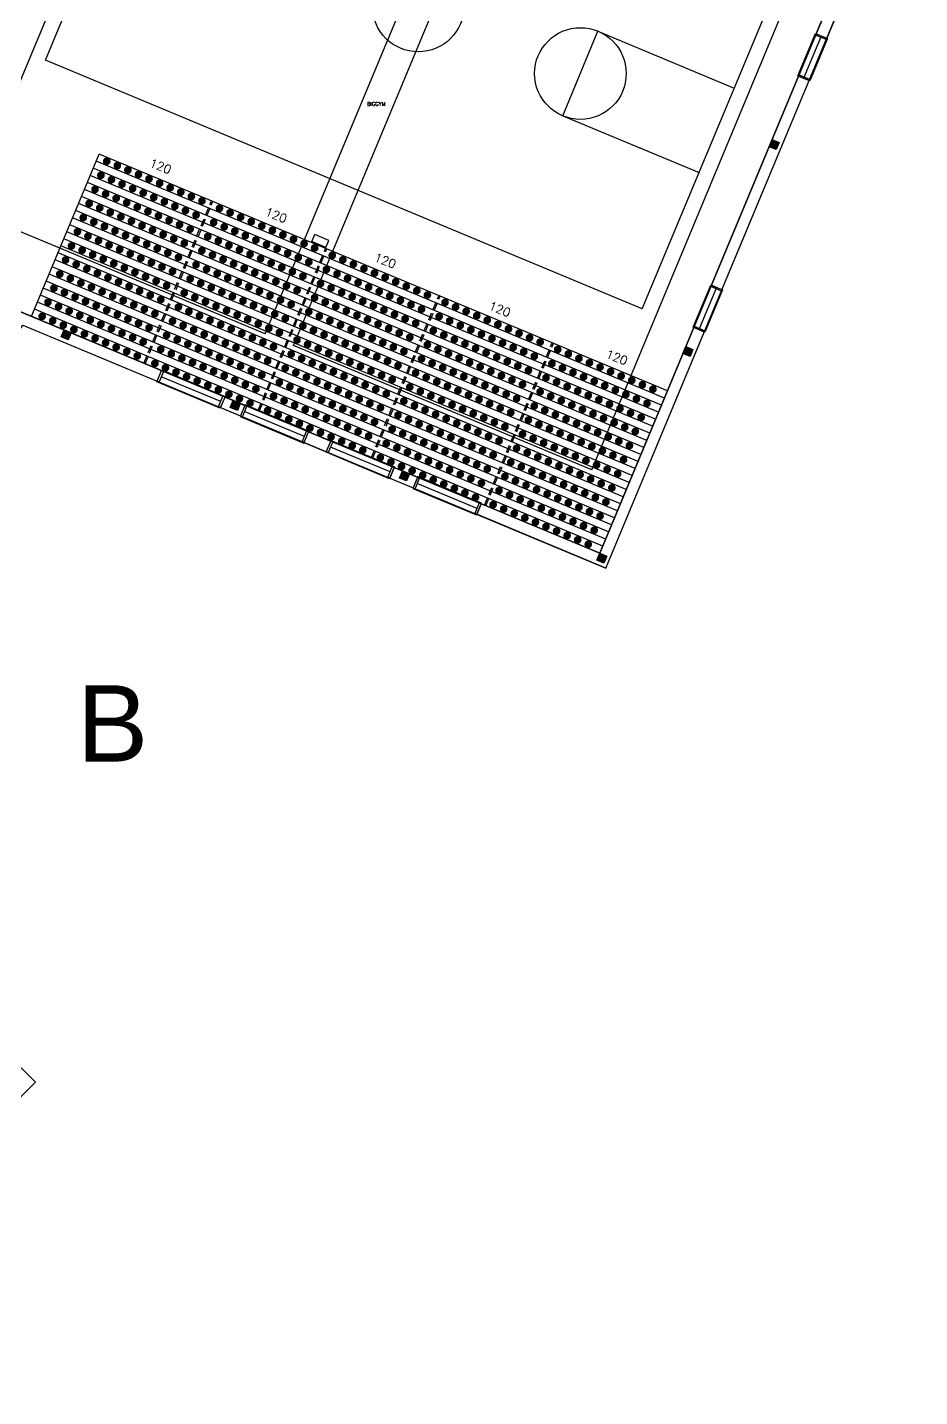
# Model space of a CAD drawing. Header units: inches. Extents: x -13030 to 12419, y -17984 to 4650.
# Drawn here: x 2429 to 3832, y -17980 to -15828 of the extents above; entities that cross this region are included whole.
import ezdxf
from ezdxf.enums import TextEntityAlignment as Align

# ---------------------------------------------------------------- set-up
doc = ezdxf.new("R2010")
doc.units = ezdxf.units.IN
doc.header["$LTSCALE"] = 48
doc.header["$MEASUREMENT"] = 0
doc.linetypes.add('HIDDEN', pattern=[0.375, 0.25, -0.125])
doc.layers.get('0').update_dxf_attribs({"linetype": 'CONTINUOUS'})
for name, color, linetype in [('A-COLS', 1, 'CONTINUOUS'), ('A-COLS-GRID', 41, 'CONTINUOUS'), ('A-FLOR', 41, 'CONTINUOUS'), ('A-FURN', 41, 'CONTINUOUS'), ('A-TEXT', 2, 'CONTINUOUS'), ('A-WALLS', 1, 'CONTINUOUS'), ('A-WIN', 30, 'CONTINUOUS'), ('CAFM_BLDG_OTLN', 41, 'CONTINUOUS'), ('CAFM_Gross', 200, 'CONTINUOUS'), ('CAFM_ID', 8, 'CONTINUOUS'), ('CAFM_MeasuredGross', 50, 'CONTINUOUS'), ('CAFM_SPACE', 5, 'CONTINUOUS')]:
    doc.layers.add(name, color=color, linetype=linetype)
doc.layers.add('A-FLOR-CAPCY-ASMY-2FT', color=211, linetype='CONTINUOUS', lineweight=25)
doc.styles.add('CAFM-TXT', font='txt.shx', dxfattribs={"height": 6})
doc.styles.add('CAFM_BLDG-LABL', font='arial.ttf', dxfattribs={"height": 0.5})
doc.styles.add('ROMANS', font='ROMANS.shx')

# ---------------------------------------------------------------- blocks, each defined once
blk = doc.blocks.new('WN1')
for p, q in [((0, -0.5625), (0, 0.5625)), ((0, 0.5625), (1, 0.5625)), ((0, 0.5), (0.03125, 0.5)), ((0.03125, 0.5), (0.03125, -0.5)), ((1, 0.5), (0.96875, 0.5)), ((0.96875, -0.5), (0.96875, 0.5)), ((1, 0.5625), (1, -0.5625)), ((0.03125, 0), (0.96875, 0)), ((0, -0.5), (0.03125, -0.5)), ((1, -0.5625), (0, -0.5625)), ((1, -0.5), (0.96875, -0.5))]:
    blk.add_line(p, q)

msp = doc.modelspace()

# ---------------------------------------------------------------- linework, layer by layer
at = {"layer": 'A-COLS'}
for points in [[(3599.7, -16004.4), (3610.8, -16009), (3606.1, -16020.1), (3595.1, -16015.5)], [(2487.1, -16303.4), (2498.1, -16308.1), (2493.5, -16319.1), (2482.5, -16314.5)], [(3464.3, -16329.3), (3475.4, -16333.9), (3470.8, -16345), (3459.7, -16340.4)], [(2752.9, -16414.2), (2764, -16418.8), (2759.4, -16429.9), (2748.3, -16425.3)], [(3018.8, -16525), (3029.8, -16529.6), (3025.2, -16540.7), (3014.1, -16536.1)], [(3328.9, -16654.2), (3340, -16658.8), (3335.4, -16669.9), (3324.3, -16665.3)]]:
    msp.add_lwpolyline(points, close=True, dxfattribs=at)
at = {"layer": 'A-COLS-GRID'}
for points in [[(3599.7, -16004.4), (3610.8, -16009), (3595.1, -16015.5), (3606.1, -16020.1)], [(2487.1, -16303.4), (2498.1, -16308.1), (2482.5, -16314.5), (2493.5, -16319.1)], [(3464.3, -16329.3), (3475.4, -16333.9), (3459.7, -16340.4), (3470.8, -16345)], [(2752.9, -16414.2), (2764, -16418.8), (2748.3, -16425.3), (2759.4, -16429.9)], [(3018.8, -16525), (3029.8, -16529.6), (3014.1, -16536.1), (3025.2, -16540.7)], [(3328.9, -16654.2), (3340, -16658.8), (3324.3, -16665.3), (3335.4, -16669.9)]]:
    msp.add_solid(points, dxfattribs=at)
at = {"layer": 'A-FLOR'}
for p, q in [((2334.1, -16114.1), (2669.5, -15309.1)), ((2457.8, -15879.6), (2691.7, -15318.4)), ((2803.1, -16309.5), (3138.5, -15504.5)), ((2847.4, -16327.9), (3182.8, -15523)), ((3316.3, -16523.3), (3651.7, -15718.4)), ((3395.7, -16270.4), (3629.5, -15709.1)), ((3270.8, -15967), (3326.1, -15834.1)), ((3326.1, -15834.1), (3540.3, -15923.3)), ((3395.7, -16270.4), (2457.8, -15879.6)), ((3270.8, -15967), (3484.9, -16056.2)), ((2803.1, -16309.5), (2334.1, -16114.1)), ((2876.5, -16164.5), (2881.1, -16153.5)), ((2903.2, -16162.7), (2881.1, -16153.5)), ((2898.6, -16173.8), (2876.5, -16164.5)), ((2898.6, -16173.8), (2903.2, -16162.7)), ((3316.3, -16523.3), (2847.4, -16327.9))]:
    msp.add_line(p, q, dxfattribs=at)
for centre in [(3043.7, -15794.4), (3298.5, -15900.5)]:
    msp.add_circle(centre, 72, dxfattribs=at)
at = {"layer": 'A-FLOR-CAPCY-ASMY-2FT', "const_width": 6}
for points in [[(2551.4, -16039.5, 1), (2556.9, -16037.1, 1)], [(2568.1, -16046.4, 1), (2573.6, -16044.1, 1)], [(2584.7, -16053.4, 1), (2590.2, -16051, 1)], [(2542.2, -16061.7, 1), (2547.7, -16059.3, 1)], [(2558.8, -16068.6, 1), (2564.3, -16066.2, 1)], [(2575.4, -16075.5, 1), (2580.9, -16073.1, 1)], [(2601.3, -16060.3, 1), (2606.8, -16057.9, 1)], [(2617.9, -16067.2, 1), (2623.4, -16064.8, 1)], [(2634.5, -16074.1, 1), (2640, -16071.8, 1)], [(2533, -16083.8, 1), (2538.5, -16081.4, 1)], [(2549.6, -16090.8, 1), (2555.1, -16088.4, 1)], [(2566.2, -16097.7, 1), (2571.7, -16095.3, 1)], [(2592.1, -16082.4, 1), (2597.6, -16080.1, 1)], [(2608.7, -16089.4, 1), (2614.2, -16087, 1)], [(2625.3, -16096.3, 1), (2630.8, -16093.9, 1)], [(2651.1, -16081.1, 1), (2656.6, -16078.7, 1)], [(2667.7, -16088, 1), (2673.3, -16085.6, 1)], [(2684.4, -16094.9, 1), (2689.9, -16092.5, 1)], [(2523.7, -16106, 1), (2529.3, -16103.6, 1)], [(2540.4, -16112.9, 1), (2545.9, -16110.5, 1)], [(2557, -16119.8, 1), (2562.5, -16117.4, 1)], [(2582.8, -16104.6, 1), (2588.3, -16102.2, 1)], [(2599.4, -16111.5, 1), (2604.9, -16109.1, 1)], [(2616.1, -16118.4, 1), (2621.6, -16116.1, 1)], [(2641.9, -16103.2, 1), (2647.4, -16100.8, 1)], [(2658.5, -16110.1, 1), (2664, -16107.8, 1)], [(2675.1, -16117.1, 1), (2680.6, -16114.7, 1)], [(2701, -16101.8, 1), (2706.5, -16099.4, 1)], [(2728.6, -16113.5, 1), (2734.1, -16111.1, 1)], [(2745.2, -16120.4, 1), (2750.7, -16118, 1)], [(2514.5, -16128.1, 1), (2520, -16125.8, 1)], [(2531.1, -16135.1, 1), (2536.6, -16132.7, 1)], [(2547.7, -16142, 1), (2553.3, -16139.6, 1)], [(2573.6, -16126.8, 1), (2579.1, -16124.4, 1)], [(2590.2, -16133.7, 1), (2595.7, -16131.3, 1)], [(2606.8, -16140.6, 1), (2612.3, -16138.2, 1)], [(2632.7, -16125.4, 1), (2638.2, -16123, 1)], [(2649.3, -16132.3, 1), (2654.8, -16129.9, 1)], [(2665.9, -16139.2, 1), (2671.4, -16136.8, 1)], [(2691.7, -16124, 1), (2697.3, -16121.6, 1)], [(2719.4, -16135.6, 1), (2724.9, -16133.3, 1)], [(2736, -16142.6, 1), (2741.5, -16140.2, 1)], [(2761.8, -16127.3, 1), (2767.3, -16125, 1)], [(2778.5, -16134.3, 1), (2784, -16131.9, 1)], [(2795.1, -16141.2, 1), (2800.6, -16138.8, 1)], [(2505.3, -16150.3, 1), (2510.8, -16147.9, 1)], [(2521.9, -16157.2, 1), (2527.4, -16154.8, 1)], [(2538.5, -16164.1, 1), (2544, -16161.8, 1)], [(2564.4, -16148.9, 1), (2569.9, -16146.5, 1)], [(2581, -16155.8, 1), (2586.5, -16153.4, 1)], [(2597.6, -16162.8, 1), (2603.1, -16160.4, 1)], [(2623.4, -16147.5, 1), (2628.9, -16145.1, 1)], [(2640.1, -16154.4, 1), (2645.6, -16152.1, 1)], [(2656.7, -16161.4, 1), (2662.2, -16159, 1)], [(2682.5, -16146.1, 1), (2688, -16143.8, 1)], [(2710.1, -16157.8, 1), (2715.7, -16155.4, 1)], [(2726.8, -16164.7, 1), (2732.3, -16162.3, 1)], [(2752.6, -16149.5, 1), (2758.1, -16147.1, 1)], [(2769.2, -16156.4, 1), (2774.7, -16154, 1)], [(2785.8, -16163.3, 1), (2791.3, -16161, 1)], [(2811.7, -16148.1, 1), (2817.2, -16145.7, 1)], [(2828.3, -16155, 1), (2833.8, -16152.7, 1)], [(2844.9, -16162, 1), (2850.4, -16159.6, 1)], [(2496.1, -16172.4, 1), (2501.6, -16170.1, 1)], [(2512.7, -16179.4, 1), (2518.2, -16177, 1)], [(2529.3, -16186.3, 1), (2534.8, -16183.9, 1)], [(2555.1, -16171.1, 1), (2560.6, -16168.7, 1)], [(2571.7, -16178, 1), (2577.3, -16175.6, 1)], [(2588.4, -16184.9, 1), (2593.9, -16182.5, 1)], [(2614.2, -16169.7, 1), (2619.7, -16167.3, 1)], [(2630.8, -16176.6, 1), (2636.3, -16174.2, 1)], [(2647.4, -16183.5, 1), (2652.9, -16181.1, 1)], [(2673.3, -16168.3, 1), (2678.8, -16165.9, 1)], [(2700.9, -16180, 1), (2706.4, -16177.6, 1)], [(2717.5, -16186.9, 1), (2723, -16184.5, 1)], [(2743.4, -16171.6, 1), (2748.9, -16169.3, 1)], [(2760, -16178.6, 1), (2765.5, -16176.2, 1)], [(2776.6, -16185.5, 1), (2782.1, -16183.1, 1)], [(2802.5, -16170.3, 1), (2808, -16167.9, 1)], [(2819.1, -16177.2, 1), (2824.6, -16174.8, 1)], [(2835.7, -16184.1, 1), (2841.2, -16181.7, 1)], [(2861.5, -16168.9, 1), (2867, -16166.5, 1)], [(2878.1, -16175.8, 1), (2883.7, -16173.4, 1)], [(2486.8, -16194.6, 1), (2492.3, -16192.2, 1)], [(2503.4, -16201.5, 1), (2508.9, -16199.1, 1)], [(2520.1, -16208.4, 1), (2525.6, -16206.1, 1)], [(2545.9, -16193.2, 1), (2551.4, -16190.8, 1)], [(2562.5, -16200.1, 1), (2568, -16197.8, 1)], [(2579.1, -16207.1, 1), (2584.6, -16204.7, 1)], [(2605, -16191.8, 1), (2610.5, -16189.4, 1)], [(2621.6, -16198.8, 1), (2627.1, -16196.4, 1)], [(2638.2, -16205.7, 1), (2643.7, -16203.3, 1)], [(2664.1, -16190.4, 1), (2669.6, -16188.1, 1)], [(2691.7, -16202.1, 1), (2697.2, -16199.7, 1)], [(2734.1, -16193.8, 1), (2739.7, -16191.4, 1)], [(2750.8, -16200.7, 1), (2756.3, -16198.3, 1)], [(2767.4, -16207.6, 1), (2772.9, -16205.3, 1)], [(2793.2, -16192.4, 1), (2798.7, -16190, 1)], [(2809.8, -16199.3, 1), (2815.3, -16197, 1)], [(2826.5, -16206.3, 1), (2832, -16203.9, 1)], [(2852.3, -16191, 1), (2857.8, -16188.7, 1)], [(2868.9, -16198, 1), (2874.4, -16195.6, 1)], [(2905.8, -16187.5, 1), (2911.3, -16185.1, 1)], [(2922.4, -16194.4, 1), (2927.9, -16192, 1)], [(2939, -16201.3, 1), (2944.5, -16198.9, 1)], [(2955.6, -16208.2, 1), (2961.1, -16205.9, 1)], [(2477.6, -16216.8, 1), (2483.1, -16214.4, 1)], [(2494.2, -16223.7, 1), (2499.7, -16221.3, 1)], [(2536.7, -16215.4, 1), (2542.2, -16213, 1)], [(2553.3, -16222.3, 1), (2558.8, -16219.9, 1)], [(2569.9, -16229.2, 1), (2575.4, -16226.8, 1)], [(2595.7, -16214, 1), (2601.3, -16211.6, 1)], [(2612.4, -16220.9, 1), (2617.9, -16218.5, 1)], [(2629, -16227.8, 1), (2634.5, -16225.4, 1)], [(2654.8, -16212.6, 1), (2660.3, -16210.2, 1)], [(2682.5, -16224.3, 1), (2688, -16221.9, 1)], [(2708.3, -16209, 1), (2713.8, -16206.7, 1)], [(2724.9, -16216, 1), (2730.4, -16213.6, 1)], [(2741.5, -16222.9, 1), (2747, -16220.5, 1)], [(2758.1, -16229.8, 1), (2763.7, -16227.4, 1)], [(2784, -16214.6, 1), (2789.5, -16212.2, 1)], [(2800.6, -16221.5, 1), (2806.1, -16219.1, 1)], [(2817.2, -16228.4, 1), (2822.7, -16226, 1)], [(2843.1, -16213.2, 1), (2848.6, -16210.8, 1)], [(2859.7, -16220.1, 1), (2865.2, -16217.7, 1)], [(2896.6, -16209.6, 1), (2902.1, -16207.2, 1)], [(2913.2, -16216.5, 1), (2918.7, -16214.2, 1)], [(2929.8, -16223.5, 1), (2935.3, -16221.1, 1)], [(2972.2, -16215.2, 1), (2977.8, -16212.8, 1)], [(2988.9, -16222.1, 1), (2994.4, -16219.7, 1)], [(3005.5, -16229, 1), (3011, -16226.6, 1)], [(2468.4, -16238.9, 1), (2473.9, -16236.5, 1)], [(2485, -16245.8, 1), (2490.5, -16243.4, 1)], [(2510.8, -16230.6, 1), (2516.3, -16228.2, 1)], [(2527.4, -16237.5, 1), (2532.9, -16235.1, 1)], [(2544.1, -16244.4, 1), (2549.6, -16242.1, 1)], [(2560.7, -16251.4, 1), (2566.2, -16249, 1)], [(2586.5, -16236.1, 1), (2592, -16233.8, 1)], [(2603.1, -16243.1, 1), (2608.6, -16240.7, 1)], [(2619.7, -16250, 1), (2625.3, -16247.6, 1)], [(2645.6, -16234.8, 1), (2651.1, -16232.4, 1)], [(2673.2, -16246.4, 1), (2678.7, -16244, 1)], [(2699.1, -16231.2, 1), (2704.6, -16228.8, 1)], [(2715.7, -16238.1, 1), (2721.2, -16235.7, 1)], [(2732.3, -16245, 1), (2737.8, -16242.7, 1)], [(2774.8, -16236.7, 1), (2780.3, -16234.3, 1)], [(2791.4, -16243.6, 1), (2796.9, -16241.3, 1)], [(2808, -16250.6, 1), (2813.5, -16248.2, 1)], [(2833.8, -16235.3, 1), (2839.3, -16233, 1)], [(2850.5, -16242.3, 1), (2856, -16239.9, 1)], [(2887.3, -16231.8, 1), (2892.8, -16229.4, 1)], [(2903.9, -16238.7, 1), (2909.4, -16236.3, 1)], [(2920.6, -16245.6, 1), (2926.1, -16243.2, 1)], [(2946.4, -16230.4, 1), (2951.9, -16228, 1)], [(2963, -16237.3, 1), (2968.5, -16234.9, 1)], [(2979.6, -16244.2, 1), (2985.1, -16241.9, 1)], [(2996.2, -16251.2, 1), (3001.8, -16248.8, 1)], [(3022.1, -16235.9, 1), (3027.6, -16233.5, 1)], [(3038.7, -16242.9, 1), (3044.2, -16240.5, 1)], [(3055.3, -16249.8, 1), (3060.8, -16247.4, 1)], [(2459.1, -16261.1, 1), (2464.6, -16258.7, 1)], [(2475.7, -16268, 1), (2481.3, -16265.6, 1)], [(2501.6, -16252.8, 1), (2507.1, -16250.4, 1)], [(2518.2, -16259.7, 1), (2523.7, -16257.3, 1)], [(2534.8, -16266.6, 1), (2540.3, -16264.2, 1)], [(2577.3, -16258.3, 1), (2582.8, -16255.9, 1)], [(2593.9, -16265.2, 1), (2599.4, -16262.8, 1)], [(2610.5, -16272.1, 1), (2616, -16269.8, 1)], [(2636.4, -16256.9, 1), (2641.9, -16254.5, 1)], [(2664, -16268.6, 1), (2669.5, -16266.2, 1)], [(2689.8, -16253.3, 1), (2695.3, -16251, 1)], [(2706.5, -16260.3, 1), (2712, -16257.9, 1)], [(2723.1, -16267.2, 1), (2728.6, -16264.8, 1)], [(2748.9, -16252, 1), (2754.4, -16249.6, 1)], [(2765.5, -16258.9, 1), (2771, -16256.5, 1)], [(2782.1, -16265.8, 1), (2787.7, -16263.4, 1)], [(2798.8, -16272.7, 1), (2804.3, -16270.3, 1)], [(2824.6, -16257.5, 1), (2830.1, -16255.1, 1)], [(2841.2, -16264.4, 1), (2846.7, -16262, 1)], [(2878.1, -16253.9, 1), (2883.6, -16251.5, 1)], [(2894.7, -16260.9, 1), (2900.2, -16258.5, 1)], [(2911.3, -16267.8, 1), (2916.8, -16265.4, 1)], [(2937.2, -16252.5, 1), (2942.7, -16250.2, 1)], [(2953.8, -16259.5, 1), (2959.3, -16257.1, 1)], [(2970.4, -16266.4, 1), (2975.9, -16264, 1)], [(3012.9, -16258.1, 1), (3018.4, -16255.7, 1)], [(3029.5, -16265, 1), (3035, -16262.6, 1)], [(3046.1, -16271.9, 1), (3051.6, -16269.5, 1)], [(3083, -16261.4, 1), (3088.5, -16259.1, 1)], [(3099.6, -16268.4, 1), (3105.1, -16266, 1)], [(2449.9, -16283.2, 1), (2455.4, -16280.8, 1)], [(2466.5, -16290.1, 1), (2472, -16287.8, 1)], [(2492.4, -16274.9, 1), (2497.9, -16272.5, 1)], [(2509, -16281.8, 1), (2514.5, -16279.4, 1)], [(2525.6, -16288.8, 1), (2531.1, -16286.4, 1)], [(2551.4, -16273.5, 1), (2556.9, -16271.1, 1)], [(2568.1, -16280.4, 1), (2573.6, -16278.1, 1)], [(2584.7, -16287.4, 1), (2590.2, -16285, 1)], [(2601.3, -16294.3, 1), (2606.8, -16291.9, 1)], [(2627.1, -16279.1, 1), (2632.6, -16276.7, 1)], [(2654.8, -16290.7, 1), (2660.3, -16288.3, 1)], [(2680.6, -16275.5, 1), (2686.1, -16273.1, 1)], [(2697.2, -16282.4, 1), (2702.7, -16280, 1)], [(2713.8, -16289.3, 1), (2719.3, -16287, 1)], [(2739.7, -16274.1, 1), (2745.2, -16271.7, 1)], [(2756.3, -16281, 1), (2761.8, -16278.7, 1)], [(2772.9, -16288, 1), (2778.4, -16285.6, 1)], [(2815.4, -16279.6, 1), (2820.9, -16277.3, 1)], [(2832, -16286.6, 1), (2837.5, -16284.2, 1)], [(2868.9, -16276.1, 1), (2874.4, -16273.7, 1)], [(2885.5, -16283, 1), (2891, -16280.6, 1)], [(2902.1, -16289.9, 1), (2907.6, -16287.5, 1)], [(2927.9, -16274.7, 1), (2933.4, -16272.3, 1)], [(2944.6, -16281.6, 1), (2950.1, -16279.2, 1)], [(2961.2, -16288.5, 1), (2966.7, -16286.2, 1)], [(2987, -16273.3, 1), (2992.5, -16270.9, 1)], [(3003.6, -16280.2, 1), (3009.1, -16277.9, 1)], [(3020.2, -16287.2, 1), (3025.8, -16284.8, 1)], [(3036.9, -16294.1, 1), (3042.4, -16291.7, 1)], [(3073.7, -16283.6, 1), (3079.2, -16281.2, 1)], [(3090.3, -16290.5, 1), (3095.8, -16288.1, 1)], [(3116.2, -16275.3, 1), (3121.7, -16272.9, 1)], [(3132.8, -16282.2, 1), (3138.3, -16279.8, 1)], [(3149.4, -16289.1, 1), (3154.9, -16286.8, 1)], [(2483.1, -16297.1, 1), (2488.6, -16294.7, 1)], [(2499.7, -16304, 1), (2505.3, -16301.6, 1)], [(2516.4, -16310.9, 1), (2521.9, -16308.5, 1)], [(2542.2, -16295.7, 1), (2547.7, -16293.3, 1)], [(2558.8, -16302.6, 1), (2564.3, -16300.2, 1)], [(2575.4, -16309.5, 1), (2580.9, -16307.1, 1)], [(2617.9, -16301.2, 1), (2623.4, -16298.8, 1)], [(2645.5, -16312.9, 1), (2651, -16310.5, 1)], [(2671.4, -16297.6, 1), (2676.9, -16295.3, 1)], [(2688, -16304.6, 1), (2693.5, -16302.2, 1)], [(2704.6, -16311.5, 1), (2710.1, -16309.1, 1)], [(2730.5, -16296.3, 1), (2736, -16293.9, 1)], [(2747.1, -16303.2, 1), (2752.6, -16300.8, 1)], [(2763.7, -16310.1, 1), (2769.2, -16307.7, 1)], [(2789.5, -16294.9, 1), (2795, -16292.5, 1)], [(2806.1, -16301.8, 1), (2811.7, -16299.4, 1)], [(2822.8, -16308.7, 1), (2828.3, -16306.3, 1)], [(2859.6, -16298.2, 1), (2865.1, -16295.9, 1)], [(2876.2, -16305.2, 1), (2881.8, -16302.8, 1)], [(2892.9, -16312.1, 1), (2898.4, -16309.7, 1)], [(2918.7, -16296.9, 1), (2924.2, -16294.5, 1)], [(2935.3, -16303.8, 1), (2940.8, -16301.4, 1)], [(2951.9, -16310.7, 1), (2957.4, -16308.3, 1)], [(2977.8, -16295.5, 1), (2983.3, -16293.1, 1)], [(2994.4, -16302.4, 1), (2999.9, -16300, 1)], [(3011, -16309.3, 1), (3016.5, -16306.9, 1)], [(3064.5, -16305.7, 1), (3070, -16303.4, 1)], [(3081.1, -16312.7, 1), (3086.6, -16310.3, 1)], [(3107, -16297.4, 1), (3112.5, -16295.1, 1)], [(3123.6, -16304.4, 1), (3129.1, -16302, 1)], [(3140.2, -16311.3, 1), (3145.7, -16308.9, 1)], [(3166, -16296.1, 1), (3171.5, -16293.7, 1)], [(3182.6, -16303, 1), (3188.2, -16300.6, 1)], [(3199.3, -16309.9, 1), (3204.8, -16307.5, 1)], [(2533, -16317.8, 1), (2538.5, -16315.4, 1)], [(2549.6, -16324.8, 1), (2555.1, -16322.4, 1)], [(2566.2, -16331.7, 1), (2571.7, -16329.3, 1)], [(2592.1, -16316.4, 1), (2597.6, -16314.1, 1)], [(2608.7, -16323.4, 1), (2614.2, -16321, 1)], [(2636.3, -16335, 1), (2641.8, -16332.7, 1)], [(2662.1, -16319.8, 1), (2667.7, -16317.4, 1)], [(2678.8, -16326.7, 1), (2684.3, -16324.3, 1)], [(2695.4, -16333.6, 1), (2700.9, -16331.3, 1)], [(2721.2, -16318.4, 1), (2726.7, -16316, 1)], [(2737.8, -16325.3, 1), (2743.3, -16323, 1)], [(2754.5, -16332.3, 1), (2760, -16329.9, 1)], [(2780.3, -16317, 1), (2785.8, -16314.7, 1)], [(2796.9, -16324, 1), (2802.4, -16321.6, 1)], [(2813.5, -16330.9, 1), (2819, -16328.5, 1)], [(2850.4, -16320.4, 1), (2855.9, -16318, 1)], [(2867, -16327.3, 1), (2872.5, -16324.9, 1)], [(2883.6, -16334.2, 1), (2889.1, -16331.9, 1)], [(2909.5, -16319, 1), (2915, -16316.6, 1)], [(2926.1, -16325.9, 1), (2931.6, -16323.5, 1)], [(2942.7, -16332.9, 1), (2948.2, -16330.5, 1)], [(2968.6, -16317.6, 1), (2974.1, -16315.2, 1)], [(2985.2, -16324.5, 1), (2990.7, -16322.2, 1)], [(3001.8, -16331.5, 1), (3007.3, -16329.1, 1)], [(3027.6, -16316.2, 1), (3033.1, -16313.9, 1)], [(3055.3, -16327.9, 1), (3060.8, -16325.5, 1)], [(3071.9, -16334.8, 1), (3077.4, -16332.4, 1)], [(3097.7, -16319.6, 1), (3103.2, -16317.2, 1)], [(3114.3, -16326.5, 1), (3119.8, -16324.1, 1)], [(3131, -16333.4, 1), (3136.5, -16331.1, 1)], [(3156.8, -16318.2, 1), (3162.3, -16315.8, 1)], [(3173.4, -16325.1, 1), (3178.9, -16322.8, 1)], [(3190, -16332.1, 1), (3195.5, -16329.7, 1)], [(3215.9, -16316.8, 1), (3221.4, -16314.4, 1)], [(3232.5, -16323.7, 1), (3238, -16321.4, 1)], [(3260.1, -16335.4, 1), (3265.6, -16333, 1)], [(2582.8, -16338.6, 1), (2588.3, -16336.2, 1)], [(2599.4, -16345.5, 1), (2604.9, -16343.1, 1)], [(2627.1, -16357.2, 1), (2632.6, -16354.8, 1)], [(2652.9, -16342, 1), (2658.4, -16339.6, 1)], [(2669.5, -16348.9, 1), (2675, -16346.5, 1)], [(2686.1, -16355.8, 1), (2691.7, -16353.4, 1)], [(2712, -16340.6, 1), (2717.5, -16338.2, 1)], [(2728.6, -16347.5, 1), (2734.1, -16345.1, 1)], [(2745.2, -16354.4, 1), (2750.7, -16352, 1)], [(2771.1, -16339.2, 1), (2776.6, -16336.8, 1)], [(2787.7, -16346.1, 1), (2793.2, -16343.7, 1)], [(2804.3, -16353, 1), (2809.8, -16350.7, 1)], [(2841.2, -16342.5, 1), (2846.7, -16340.2, 1)], [(2857.8, -16349.5, 1), (2863.3, -16347.1, 1)], [(2874.4, -16356.4, 1), (2879.9, -16354, 1)], [(2900.2, -16341.2, 1), (2905.8, -16338.8, 1)], [(2916.9, -16348.1, 1), (2922.4, -16345.7, 1)], [(2933.5, -16355, 1), (2939, -16352.6, 1)], [(2959.3, -16339.8, 1), (2964.8, -16337.4, 1)], [(2975.9, -16346.7, 1), (2981.4, -16344.3, 1)], [(2992.6, -16353.6, 1), (2998.1, -16351.2, 1)], [(3018.4, -16338.4, 1), (3023.9, -16336, 1)], [(3046, -16350.1, 1), (3051.5, -16347.7, 1)], [(3062.6, -16357, 1), (3068.2, -16354.6, 1)], [(3088.5, -16341.7, 1), (3094, -16339.4, 1)], [(3105.1, -16348.7, 1), (3110.6, -16346.3, 1)], [(3121.7, -16355.6, 1), (3127.2, -16353.2, 1)], [(3147.6, -16340.4, 1), (3153.1, -16338, 1)], [(3164.2, -16347.3, 1), (3169.7, -16344.9, 1)], [(3180.8, -16354.2, 1), (3186.3, -16351.8, 1)], [(3206.6, -16339, 1), (3212.2, -16336.6, 1)], [(3223.3, -16345.9, 1), (3228.8, -16343.5, 1)], [(3250.9, -16357.6, 1), (3256.4, -16355.2, 1)], [(3276.7, -16342.3, 1), (3282.3, -16340, 1)], [(3293.4, -16349.3, 1), (3298.9, -16346.9, 1)], [(3310, -16356.2, 1), (3315.5, -16353.8, 1)], [(2643.7, -16364.1, 1), (2649.2, -16361.7, 1)], [(2660.3, -16371, 1), (2665.8, -16368.7, 1)], [(2676.9, -16378, 1), (2682.4, -16375.6, 1)], [(2702.8, -16362.7, 1), (2708.3, -16360.3, 1)], [(2719.4, -16369.6, 1), (2724.9, -16367.3, 1)], [(2736, -16376.6, 1), (2741.5, -16374.2, 1)], [(2761.8, -16361.3, 1), (2767.3, -16359, 1)], [(2778.5, -16368.3, 1), (2784, -16365.9, 1)], [(2795.1, -16375.2, 1), (2800.6, -16372.8, 1)], [(2831.9, -16364.7, 1), (2837.4, -16362.3, 1)], [(2848.6, -16371.6, 1), (2854.1, -16369.2, 1)], [(2865.2, -16378.5, 1), (2870.7, -16376.2, 1)], [(2891, -16363.3, 1), (2896.5, -16360.9, 1)], [(2907.6, -16370.2, 1), (2913.1, -16367.9, 1)], [(2924.2, -16377.2, 1), (2929.8, -16374.8, 1)], [(2950.1, -16361.9, 1), (2955.6, -16359.5, 1)], [(2966.7, -16368.9, 1), (2972.2, -16366.5, 1)], [(2983.3, -16375.8, 1), (2988.8, -16373.4, 1)], [(3009.2, -16360.5, 1), (3014.7, -16358.2, 1)], [(3036.8, -16372.2, 1), (3042.3, -16369.8, 1)], [(3053.4, -16379.1, 1), (3058.9, -16376.8, 1)], [(3079.3, -16363.9, 1), (3084.8, -16361.5, 1)], [(3095.9, -16370.8, 1), (3101.4, -16368.4, 1)], [(3112.5, -16377.7, 1), (3118, -16375.4, 1)], [(3138.3, -16362.5, 1), (3143.8, -16360.1, 1)], [(3155, -16369.4, 1), (3160.5, -16367.1, 1)], [(3171.6, -16376.4, 1), (3177.1, -16374, 1)], [(3197.4, -16361.1, 1), (3202.9, -16358.8, 1)], [(3214, -16368.1, 1), (3219.5, -16365.7, 1)], [(3241.7, -16379.7, 1), (3247.2, -16377.3, 1)], [(3267.5, -16364.5, 1), (3273, -16362.1, 1)], [(3284.1, -16371.4, 1), (3289.6, -16369, 1)], [(3300.7, -16378.3, 1), (3306.3, -16376, 1)], [(3326.6, -16363.1, 1), (3332.1, -16360.7, 1)], [(3343.2, -16370, 1), (3348.7, -16367.6, 1)], [(3359.8, -16377, 1), (3365.3, -16374.6, 1)], [(2693.5, -16384.9, 1), (2699, -16382.5, 1)], [(2710.1, -16391.8, 1), (2715.7, -16389.4, 1)], [(2726.8, -16398.7, 1), (2732.3, -16396.3, 1)], [(2752.6, -16383.5, 1), (2758.1, -16381.1, 1)], [(2769.2, -16390.4, 1), (2774.7, -16388, 1)], [(2785.8, -16397.3, 1), (2791.3, -16395, 1)], [(2822.7, -16386.9, 1), (2828.2, -16384.5, 1)], [(2839.3, -16393.8, 1), (2844.8, -16391.4, 1)], [(2855.9, -16400.7, 1), (2861.4, -16398.3, 1)], [(2881.8, -16385.5, 1), (2887.3, -16383.1, 1)], [(2898.4, -16392.4, 1), (2903.9, -16390, 1)], [(2915, -16399.3, 1), (2920.5, -16396.9, 1)], [(2940.9, -16384.1, 1), (2946.4, -16381.7, 1)], [(2957.5, -16391, 1), (2963, -16388.6, 1)], [(2974.1, -16397.9, 1), (2979.6, -16395.5, 1)], [(2999.9, -16382.7, 1), (3005.4, -16380.3, 1)], [(3027.6, -16394.4, 1), (3033.1, -16392, 1)], [(3044.2, -16401.3, 1), (3049.7, -16398.9, 1)], [(3070, -16386.1, 1), (3075.5, -16383.7, 1)], [(3086.6, -16393, 1), (3092.2, -16390.6, 1)], [(3103.3, -16399.9, 1), (3108.8, -16397.5, 1)], [(3129.1, -16384.7, 1), (3134.6, -16382.3, 1)], [(3145.7, -16391.6, 1), (3151.2, -16389.2, 1)], [(3162.3, -16398.5, 1), (3167.8, -16396.1, 1)], [(3188.2, -16383.3, 1), (3193.7, -16380.9, 1)], [(3204.8, -16390.2, 1), (3210.3, -16387.8, 1)], [(3232.4, -16401.9, 1), (3237.9, -16399.5, 1)], [(3258.3, -16386.6, 1), (3263.8, -16384.3, 1)], [(3274.9, -16393.6, 1), (3280.4, -16391.2, 1)], [(3291.5, -16400.5, 1), (3297, -16398.1, 1)], [(3317.4, -16385.3, 1), (3322.9, -16382.9, 1)], [(3334, -16392.2, 1), (3339.5, -16389.8, 1)], [(3350.6, -16399.1, 1), (3356.1, -16396.7, 1)], [(3376.4, -16383.9, 1), (3381.9, -16381.5, 1)], [(3393.1, -16390.8, 1), (3398.6, -16388.4, 1)], [(3409.7, -16397.7, 1), (3415.2, -16395.3, 1)], [(2743.4, -16405.6, 1), (2748.9, -16403.3, 1)], [(2760, -16412.6, 1), (2765.5, -16410.2, 1)], [(2776.6, -16419.5, 1), (2782.1, -16417.1, 1)], [(2813.5, -16409, 1), (2819, -16406.6, 1)], [(2830.1, -16415.9, 1), (2835.6, -16413.5, 1)], [(2846.7, -16422.9, 1), (2852.2, -16420.5, 1)], [(2872.6, -16407.6, 1), (2878.1, -16405.2, 1)], [(2889.2, -16414.5, 1), (2894.7, -16412.2, 1)], [(2905.8, -16421.5, 1), (2911.3, -16419.1, 1)], [(2931.6, -16406.2, 1), (2937.1, -16403.9, 1)], [(2948.2, -16413.2, 1), (2953.8, -16410.8, 1)], [(2964.9, -16420.1, 1), (2970.4, -16417.7, 1)], [(2990.7, -16404.9, 1), (2996.2, -16402.5, 1)], [(3018.3, -16416.5, 1), (3023.8, -16414.1, 1)], [(3035, -16423.4, 1), (3040.5, -16421.1, 1)], [(3060.8, -16408.2, 1), (3066.3, -16405.8, 1)], [(3077.4, -16415.1, 1), (3082.9, -16412.8, 1)], [(3094, -16422.1, 1), (3099.5, -16419.7, 1)], [(3119.9, -16406.8, 1), (3125.4, -16404.4, 1)], [(3136.5, -16413.7, 1), (3142, -16411.4, 1)], [(3153.1, -16420.7, 1), (3158.6, -16418.3, 1)], [(3179, -16405.4, 1), (3184.5, -16403.1, 1)], [(3195.6, -16412.4, 1), (3201.1, -16410, 1)], [(3249.1, -16408.8, 1), (3254.6, -16406.4, 1)], [(3265.7, -16415.7, 1), (3271.2, -16413.3, 1)], [(3282.3, -16422.6, 1), (3287.8, -16420.3, 1)], [(3308.1, -16407.4, 1), (3313.6, -16405, 1)], [(3324.7, -16414.3, 1), (3330.3, -16412, 1)], [(3341.4, -16421.3, 1), (3346.9, -16418.9, 1)], [(3367.2, -16406, 1), (3372.7, -16403.6, 1)], [(3383.8, -16413, 1), (3389.3, -16410.6, 1)], [(3400.4, -16419.9, 1), (3405.9, -16417.5, 1)], [(2804.2, -16431.2, 1), (2809.8, -16428.8, 1)], [(2820.9, -16438.1, 1), (2826.4, -16435.7, 1)], [(2837.5, -16445, 1), (2843, -16442.6, 1)], [(2863.3, -16429.8, 1), (2868.8, -16427.4, 1)], [(2879.9, -16436.7, 1), (2885.4, -16434.3, 1)], [(2896.6, -16443.6, 1), (2902.1, -16441.2, 1)], [(2922.4, -16428.4, 1), (2927.9, -16426, 1)], [(2939, -16435.3, 1), (2944.5, -16432.9, 1)], [(2955.6, -16442.2, 1), (2961.1, -16439.9, 1)], [(2981.5, -16427, 1), (2987, -16424.6, 1)], [(3009.1, -16438.7, 1), (3014.6, -16436.3, 1)], [(3051.6, -16430.4, 1), (3057.1, -16428, 1)], [(3068.2, -16437.3, 1), (3073.7, -16434.9, 1)], [(3084.8, -16444.2, 1), (3090.3, -16441.8, 1)], [(3110.6, -16429, 1), (3116.2, -16426.6, 1)], [(3127.3, -16435.9, 1), (3132.8, -16433.5, 1)], [(3143.9, -16442.8, 1), (3149.4, -16440.4, 1)], [(3169.7, -16427.6, 1), (3175.2, -16425.2, 1)], [(3186.3, -16434.5, 1), (3191.8, -16432.1, 1)], [(3223.2, -16424, 1), (3228.7, -16421.6, 1)], [(3239.8, -16431, 1), (3245.3, -16428.6, 1)], [(3256.4, -16437.9, 1), (3261.9, -16435.5, 1)], [(3273.1, -16444.8, 1), (3278.6, -16442.4, 1)], [(3298.9, -16429.6, 1), (3304.4, -16427.2, 1)], [(3315.5, -16436.5, 1), (3321, -16434.1, 1)], [(3332.1, -16443.4, 1), (3337.6, -16441, 1)], [(3358, -16428.2, 1), (3363.5, -16425.8, 1)], [(3374.6, -16435.1, 1), (3380.1, -16432.7, 1)], [(3391.2, -16442, 1), (3396.7, -16439.6, 1)], [(2854.1, -16451.9, 1), (2859.6, -16449.5, 1)], [(2870.7, -16458.9, 1), (2876.2, -16456.5, 1)], [(2887.3, -16465.8, 1), (2892.8, -16463.4, 1)], [(2913.2, -16450.5, 1), (2918.7, -16448.2, 1)], [(2929.8, -16457.5, 1), (2935.3, -16455.1, 1)], [(2946.4, -16464.4, 1), (2951.9, -16462, 1)], [(2972.2, -16449.2, 1), (2977.8, -16446.8, 1)], [(2999.9, -16460.8, 1), (3005.4, -16458.4, 1)], [(3025.7, -16445.6, 1), (3031.2, -16443.2, 1)], [(3042.3, -16452.5, 1), (3047.8, -16450.1, 1)], [(3059, -16459.4, 1), (3064.5, -16457.1, 1)], [(3075.6, -16466.4, 1), (3081.1, -16464, 1)], [(3101.4, -16451.1, 1), (3106.9, -16448.8, 1)], [(3118, -16458.1, 1), (3123.5, -16455.7, 1)], [(3134.6, -16465, 1), (3140.2, -16462.6, 1)], [(3160.5, -16449.7, 1), (3166, -16447.4, 1)], [(3177.1, -16456.7, 1), (3182.6, -16454.3, 1)], [(3214, -16446.2, 1), (3219.5, -16443.8, 1)], [(3230.6, -16453.1, 1), (3236.1, -16450.7, 1)], [(3247.2, -16460, 1), (3252.7, -16457.6, 1)], [(3289.7, -16451.7, 1), (3295.2, -16449.3, 1)], [(3306.3, -16458.6, 1), (3311.8, -16456.3, 1)], [(3322.9, -16465.6, 1), (3328.4, -16463.2, 1)], [(3348.7, -16450.3, 1), (3354.3, -16448, 1)], [(3365.4, -16457.3, 1), (3370.9, -16454.9, 1)], [(3382, -16464.2, 1), (3387.5, -16461.8, 1)], [(2903.9, -16472.7, 1), (2909.4, -16470.3, 1)], [(2920.6, -16479.6, 1), (2926.1, -16477.2, 1)], [(2937.2, -16486.5, 1), (2942.7, -16484.2, 1)], [(2963, -16471.3, 1), (2968.5, -16468.9, 1)], [(2990.6, -16483, 1), (2996.2, -16480.6, 1)], [(3016.5, -16467.7, 1), (3022, -16465.4, 1)], [(3033.1, -16474.7, 1), (3038.6, -16472.3, 1)], [(3049.7, -16481.6, 1), (3055.2, -16479.2, 1)], [(3092.2, -16473.3, 1), (3097.7, -16470.9, 1)], [(3108.8, -16480.2, 1), (3114.3, -16477.8, 1)], [(3125.4, -16487.1, 1), (3130.9, -16484.8, 1)], [(3151.3, -16471.9, 1), (3156.8, -16469.5, 1)], [(3167.9, -16478.8, 1), (3173.4, -16476.4, 1)], [(3204.7, -16468.3, 1), (3210.3, -16466, 1)], [(3221.4, -16475.3, 1), (3226.9, -16472.9, 1)], [(3238, -16482.2, 1), (3243.5, -16479.8, 1)], [(3263.8, -16467, 1), (3269.3, -16464.6, 1)], [(3280.4, -16473.9, 1), (3285.9, -16471.5, 1)], [(3297.1, -16480.8, 1), (3302.6, -16478.4, 1)], [(3313.7, -16487.7, 1), (3319.2, -16485.3, 1)], [(3339.5, -16472.5, 1), (3345, -16470.1, 1)], [(3356.1, -16479.4, 1), (3361.6, -16477, 1)], [(3372.7, -16486.3, 1), (3378.3, -16484, 1)], [(2953.8, -16493.5, 1), (2959.3, -16491.1, 1)], [(2981.4, -16505.1, 1), (2986.9, -16502.8, 1)], [(3007.3, -16489.9, 1), (3012.8, -16487.5, 1)], [(3023.9, -16496.8, 1), (3029.4, -16494.4, 1)], [(3040.5, -16503.7, 1), (3046, -16501.4, 1)], [(3066.3, -16488.5, 1), (3071.8, -16486.1, 1)], [(3083, -16495.4, 1), (3088.5, -16493.1, 1)], [(3099.6, -16502.4, 1), (3105.1, -16500, 1)], [(3116.2, -16509.3, 1), (3121.7, -16506.9, 1)], [(3142, -16494.1, 1), (3147.5, -16491.7, 1)], [(3158.6, -16501, 1), (3164.2, -16498.6, 1)], [(3195.5, -16490.5, 1), (3201, -16488.1, 1)], [(3212.1, -16497.4, 1), (3217.6, -16495, 1)], [(3228.7, -16504.3, 1), (3234.3, -16502, 1)], [(3254.6, -16489.1, 1), (3260.1, -16486.7, 1)], [(3271.2, -16496, 1), (3276.7, -16493.6, 1)], [(3287.8, -16503, 1), (3293.3, -16500.6, 1)], [(3330.3, -16494.6, 1), (3335.8, -16492.3, 1)], [(3346.9, -16501.6, 1), (3352.4, -16499.2, 1)], [(3363.5, -16508.5, 1), (3369, -16506.1, 1)], [(2998, -16512.1, 1), (3003.5, -16509.7, 1)], [(3014.6, -16519, 1), (3020.2, -16516.6, 1)], [(3031.3, -16525.9, 1), (3036.8, -16523.5, 1)], [(3057.1, -16510.7, 1), (3062.6, -16508.3, 1)], [(3073.7, -16517.6, 1), (3079.2, -16515.2, 1)], [(3090.3, -16524.5, 1), (3095.8, -16522.1, 1)], [(3132.8, -16516.2, 1), (3138.3, -16513.8, 1)], [(3149.4, -16523.1, 1), (3154.9, -16520.8, 1)], [(3186.3, -16512.6, 1), (3191.8, -16510.3, 1)], [(3202.9, -16519.6, 1), (3208.4, -16517.2, 1)], [(3219.5, -16526.5, 1), (3225, -16524.1, 1)], [(3245.4, -16511.3, 1), (3250.9, -16508.9, 1)], [(3262, -16518.2, 1), (3267.5, -16515.8, 1)], [(3278.6, -16525.1, 1), (3284.1, -16522.7, 1)], [(3304.4, -16509.9, 1), (3309.9, -16507.5, 1)], [(3321.1, -16516.8, 1), (3326.6, -16514.4, 1)], [(3337.7, -16523.7, 1), (3343.2, -16521.3, 1)], [(3354.3, -16530.6, 1), (3359.8, -16528.3, 1)], [(3047.9, -16532.8, 1), (3053.4, -16530.4, 1)], [(3064.5, -16539.7, 1), (3070, -16537.4, 1)], [(3081.1, -16546.7, 1), (3086.6, -16544.3, 1)], [(3107, -16531.4, 1), (3112.5, -16529.1, 1)], [(3123.6, -16538.4, 1), (3129.1, -16536, 1)], [(3140.2, -16545.3, 1), (3145.7, -16542.9, 1)], [(3177.1, -16534.8, 1), (3182.6, -16532.4, 1)], [(3193.7, -16541.7, 1), (3199.2, -16539.3, 1)], [(3210.3, -16548.6, 1), (3215.8, -16546.3, 1)], [(3236.1, -16533.4, 1), (3241.6, -16531, 1)], [(3252.7, -16540.3, 1), (3258.3, -16538, 1)], [(3269.4, -16547.3, 1), (3274.9, -16544.9, 1)], [(3295.2, -16532, 1), (3300.7, -16529.6, 1)], [(3311.8, -16539, 1), (3317.3, -16536.6, 1)], [(3328.4, -16545.9, 1), (3333.9, -16543.5, 1)], [(3097.7, -16553.6, 1), (3103.2, -16551.2, 1)], [(3114.3, -16560.5, 1), (3119.8, -16558.1, 1)], [(3131, -16567.4, 1), (3136.5, -16565.1, 1)], [(3167.8, -16557, 1), (3173.3, -16554.6, 1)], [(3184.4, -16563.9, 1), (3189.9, -16561.5, 1)], [(3201.1, -16570.8, 1), (3206.6, -16568.4, 1)], [(3226.9, -16555.6, 1), (3232.4, -16553.2, 1)], [(3243.5, -16562.5, 1), (3249, -16560.1, 1)], [(3260.1, -16569.4, 1), (3265.6, -16567, 1)], [(3286, -16554.2, 1), (3291.5, -16551.8, 1)], [(3302.6, -16561.1, 1), (3308.1, -16558.7, 1)], [(3319.2, -16568, 1), (3324.7, -16565.6, 1)], [(3345.1, -16552.8, 1), (3350.6, -16550.4, 1)], [(3158.6, -16579.1, 1), (3164.1, -16576.7, 1)], [(3175.2, -16586, 1), (3180.7, -16583.6, 1)], [(3191.8, -16593, 1), (3197.3, -16590.6, 1)], [(3217.7, -16577.7, 1), (3223.2, -16575.3, 1)], [(3234.3, -16584.6, 1), (3239.8, -16582.3, 1)], [(3250.9, -16591.6, 1), (3256.4, -16589.2, 1)], [(3276.7, -16576.3, 1), (3282.3, -16574, 1)], [(3293.4, -16583.3, 1), (3298.9, -16580.9, 1)], [(3310, -16590.2, 1), (3315.5, -16587.8, 1)], [(3335.8, -16575, 1), (3341.3, -16572.6, 1)], [(3208.4, -16599.9, 1), (3213.9, -16597.5, 1)], [(3225.1, -16606.8, 1), (3230.6, -16604.4, 1)], [(3241.7, -16613.7, 1), (3247.2, -16611.3, 1)], [(3267.5, -16598.5, 1), (3273, -16596.1, 1)], [(3284.1, -16605.4, 1), (3289.6, -16603, 1)], [(3300.7, -16612.3, 1), (3306.3, -16610, 1)], [(3326.6, -16597.1, 1), (3332.1, -16594.7, 1)], [(3258.3, -16620.6, 1), (3263.8, -16618.3, 1)], [(3274.9, -16627.6, 1), (3280.4, -16625.2, 1)], [(3291.5, -16634.5, 1), (3297, -16632.1, 1)], [(3317.4, -16619.3, 1), (3322.9, -16616.9, 1)], [(3308.1, -16641.4, 1), (3313.6, -16639, 1)]]:
    msp.add_lwpolyline(points, format="xyb", close=True, dxfattribs=at)
at = {"layer": 'A-FURN'}
for p, q in [((2436.7, -16280.5), (2542.2, -16027.3)), ((3435.1, -16399.3), (2542.2, -16027.3)), ((3425.9, -16421.5), (2533, -16049.4)), ((3430.5, -16410.4), (2537.6, -16038.4)), ((3416.7, -16443.7), (2523.7, -16071.6)), ((3421.3, -16432.6), (2528.3, -16060.5)), ((3412, -16454.7), (2519.1, -16082.7)), ((3402.8, -16476.9), (2509.9, -16104.8)), ((3407.4, -16465.8), (2514.5, -16093.7)), ((3393.6, -16499), (2500.6, -16127)), ((3398.2, -16488), (2505.3, -16115.9)), ((3384.3, -16521.2), (2491.4, -16149.1)), ((3389, -16510.1), (2496, -16138.1)), ((3375.1, -16543.3), (2482.2, -16171.3)), ((3379.7, -16532.3), (2486.8, -16160.2)), ((3365.9, -16565.5), (2473, -16193.4)), ((3370.5, -16554.4), (2477.6, -16182.4)), ((3356.7, -16587.7), (2463.7, -16215.6)), ((3361.3, -16576.6), (2468.3, -16204.5)), ((3347.4, -16609.8), (2454.5, -16237.7)), ((3352, -16598.7), (2459.1, -16226.7)), ((3338.2, -16632), (2445.3, -16259.9)), ((3342.8, -16620.9), (2449.9, -16248.8)), ((3333.6, -16643), (2440.6, -16271))]:
    msp.add_line(p, q, dxfattribs=at)
at = {"layer": 'A-FURN', "linetype": 'HIDDEN'}
for p, q in [((2612.4, -16355.7), (2718.6, -16100.8)), ((2614.6, -16356.6), (2720.8, -16101.7)), ((2792.3, -16429.4), (2898.1, -16175.6)), ((2794.2, -16430.2), (2899.9, -16176.3)), ((2970.1, -16503.5), (3075.9, -16249.7)), ((2972.3, -16504.4), (3078, -16250.6)), ((3147.8, -16578.8), (3254, -16323.9)), ((3149.9, -16579.6), (3256.1, -16324.7))]:
    msp.add_line(p, q, dxfattribs=at)
at = {"layer": 'A-WALLS'}
for p, q in [((3754, -15680.8), (3685.5, -15845.1)), ((3730.5, -15690.5), (3668.9, -15838.2)), ((3668.9, -15838.2), (3685.5, -15845.1)), ((3504.3, -16233.3), (3641.2, -15904.7)), ((3520.9, -16240.2), (3657.8, -15911.6)), ((3641.2, -15904.7), (3657.8, -15911.6)), ((3520.9, -16240.2), (3504.3, -16233.3)), ((2640.3, -16367.3), (2401.1, -16267.6)), ((2422.2, -16295.9), (2633.4, -16383.9)), ((3328.9, -16654.2), (3476.6, -16299.8)), ((3338.6, -16677.8), (3493.2, -16306.7)), ((3493.2, -16306.7), (3476.6, -16299.8)), ((2633.4, -16383.9), (2640.3, -16367.3)), ((2733.1, -16425.5), (2740, -16408.8)), ((2740, -16408.8), (2771.4, -16421.9)), ((2733.1, -16425.5), (2764.5, -16438.5)), ((2771.4, -16421.9), (2764.5, -16438.5)), ((2871.1, -16463.5), (2864.1, -16480.1)), ((2864.1, -16480.1), (2899.2, -16494.7)), ((2871.1, -16463.5), (2906.1, -16478.1)), ((2899.2, -16494.7), (2906.1, -16478.1)), ((2998.9, -16536.2), (3005.8, -16519.6)), ((3005.8, -16519.6), (3042.8, -16535)), ((2998.9, -16536.2), (3035.8, -16551.6)), ((3042.8, -16535), (3035.8, -16551.6)), ((3142.5, -16576.5), (3135.5, -16593.1)), ((3328.9, -16654.2), (3142.5, -16576.5)), ((3338.6, -16677.8), (3135.5, -16593.1))]:
    msp.add_line(p, q, dxfattribs=at)
at = {"layer": 'CAFM_BLDG_OTLN'}
msp.add_lwpolyline([(1293.4, -17808.1), (1464.1, -17979.5), (1948.2, -17979.5), (2266.8, -17661), (2181.4, -17575.2), (2298.8, -17457.9), (2374.3, -17533.7), (2368.6, -17539.3), (2378.5, -17549.3), (2442.1, -17485.6), (1954.8, -16996.3), (2255.8, -16547.9)], dxfattribs=at)
at = {"layer": 'CAFM_Gross'}
msp.add_lwpolyline([(2251.8, -16517.5), (2236.7, -16540), (2251.7, -16550), (2253.9, -16546.7), (2297.9, -16576.2), (2308, -16561.3), (2263.9, -16531.7), (2422.2, -16295.9), (3338.6, -16677.8), (3754, -15680.8), (3443.8, -15551.6), (3831.5, -14621.1), (2258.6, -13965.8), (1457.1, -15889.4), (1495.8, -15905.6), (1470.1, -15967.4), (1551.3, -16001.3), (1485, -16160.4), (1598.4, -16207.6, 0.05164), (1676.3, -16221.4), (1711.5, -16318.3), (1721.5, -16318), (1731.1, -16479.8, 0.145412), (2076.9, -16360.8)], format="xyb", close=True, dxfattribs=at)
at = {"layer": 'CAFM_MeasuredGross'}
msp.add_lwpolyline([(1721.5, -16318), (1730.7, -16463.8, 0.145287), (2067.6, -16347.8), (2072.2, -16354.3), (2076.9, -16360.8), (2251.8, -16517.5), (2405.3, -16288.9), (2412.2, -16272.3), (3328.9, -16654.2), (3730.5, -15690.5), (3420.3, -15561.3), (3808, -14630.8), (3014.2, -14300.1), (3015.7, -14296.4), (2266.2, -13984.1), (1475.4, -15881.9), (1512.3, -15897.3), (1485.8, -15961), (1567, -15994.8), (1501.2, -16152.7), (1597.6, -16192.8, 0.060997), (1686.3, -16208), (1720.5, -16302.1)], format="xyb", close=True, dxfattribs=at)
at = {"layer": 'CAFM_SPACE'}
msp.add_lwpolyline([(2633.8, -15233.6), (3420.4, -15561.4), (3730.5, -15690.5), (3328.9, -16654.2), (2401.1, -16267.6), (2309.8, -16229.6), (2232.3, -16197.3), (2633.8, -15233.6)], close=True, dxfattribs=at)

# ---------------------------------------------------------------- block references
at = {"layer": 'A-WIN'}
for p, xscale, yscale, rotation in [((3649.5, -15908.1), 72, 18.00000000000071, 67.37999999999988), ((3484.9, -16303.2), 72, 17.99999999999987, 67.37999999999992), ((2736.5, -16417.1), 108, 18.00000000000137, 157.3799999999999), ((2767.9, -16430.2), -108, 18.00000000000137, 157.3799999999998), ((3002.4, -16527.9), 108, 18.00000000000103, 157.3799999999999), ((3039.3, -16543.3), -108, 18.00000000000018, 157.3799999999998)]:
    msp.add_blockref('WN1', p, dxfattribs=dict(at, xscale=xscale, yscale=yscale, rotation=rotation))

# ---------------------------------------------------------------- texts
at = {"layer": 'A-TEXT', "style": 'ROMANS'}
for p in [(2636.2, -16052.5), (2817.9, -16129.4), (2989.3, -16200.9), (3169.3, -16277.1), (3353.2, -16352.7)]:
    msp.add_text('120', height=13.5, rotation=338.5213, dxfattribs=at).set_placement(p, align=Align.CENTER)
at = {"layer": 'CAFM_ID', "style": 'CAFM-TXT'}
msp.add_text('BIGGYM', height=6, dxfattribs=at).set_placement((2977.9, -15951.3), align=Align.CENTER)
at = {"layer": 'CAFM_ID', "style": 'CAFM_BLDG-LABL'}
msp.add_text('B', height=120, dxfattribs=at).set_placement((2507.5, -16981.7))

doc.saveas('drawing.dxf')
